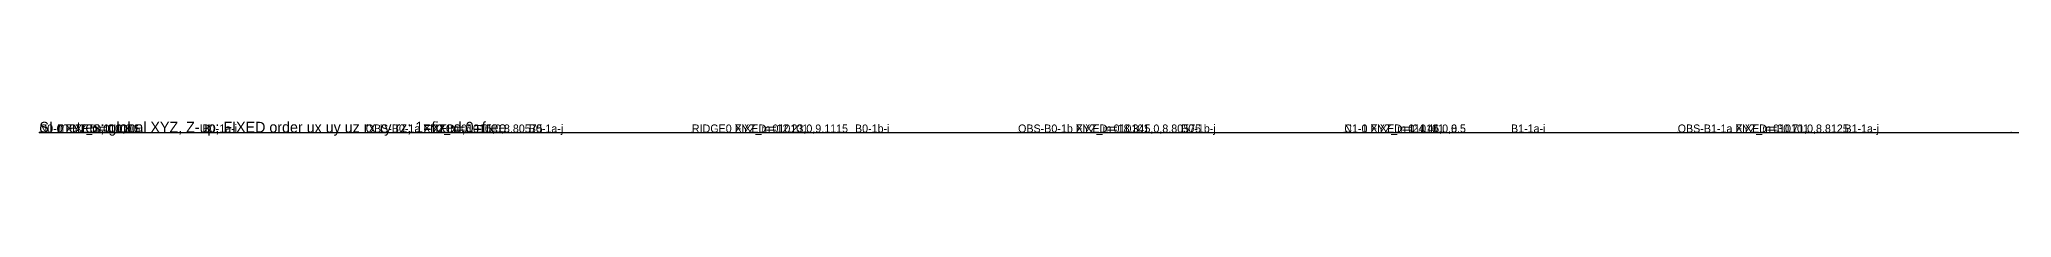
# Model space of a CAD drawing. Header units: metres. Extents: x 0 to 76.2, y -0.1 to 0.2.
# Drawn here: x 0 to 36.97, y -0.06 to 0.21 of the extents above; entities that cross this region are included whole.
import ezdxf

# ---------------------------------------------------------------- set-up
doc = ezdxf.new("R2010")
doc.units = ezdxf.units.M

msp = doc.modelspace()

# ---------------------------------------------------------------- linework, layer by layer
at = {"layer": 'NODE'}
for p in [(0, 0), (0, 0, 8.5), (6.115, 0, 8.8057), (12.23, 0, 9.1115), (18.345, 0, 8.8057), (24.46, 0), (24.46, 0, 8.5), (30.71, 0, 8.8125), (36.96, 0, 9.125)]:
    msp.add_point(p, dxfattribs=at)
at = {"layer": 'STRUCT'}
for p, q in [((0, 0), (0, 0, 8.5)), ((0, 0, 8.5), (6.115, 0, 8.8057)), ((6.115, 0, 8.8057), (12.23, 0, 9.1115)), ((12.23, 0, 9.1115), (18.345, 0, 8.8057)), ((18.345, 0, 8.8057), (24.46, 0, 8.5)), ((24.46, 0), (24.46, 0, 8.5)), ((24.46, 0, 8.5), (30.71, 0, 8.8125)), ((30.71, 0, 8.8125), (36.96, 0, 9.125)), ((36.96, 0, 9.125), (43.21, 0, 8.8125))]:
    msp.add_line(p, q, dxfattribs=at)

# ---------------------------------------------------------------- texts
at = {"layer": 'DRAWING_NOTE'}
msp.add_text('SI metres; global XYZ, Z-up; FIXED order ux uy uz rx ry rz; 1=fixed,0=free.', height=0.2, dxfattribs=at).set_placement((0, 0, 12.125))
at = {"layer": 'MEMBER_ID'}
for s, p in [('C0-1', (0, 0, 4.25)), ('B0-1a-i', (3.0575, 0, 8.6529)), ('B0-1a-j', (9.1725, 0, 8.9586)), ('B0-1b-i', (15.2875, 0, 8.9586)), ('B0-1b-j', (21.4025, 0, 8.6529)), ('C1-1', (24.46, 0, 4.25)), ('B1-1a-i', (27.585, 0, 8.6562)), ('B1-1a-j', (33.835, 0, 8.9688))]:
    msp.add_text(s, height=0.15, dxfattribs=at).set_placement(p)
at = {"layer": 'NODE_COORD'}
for s, p in [('N0-0 XYZ_m=0,0,0', (0, 0)), ('N0-1 XYZ_m=0,0,8.5', (0, 0, 8.5)), ('OBS-B0-1a XYZ_m=6.115,0,8.80575', (6.115, 0, 8.8057)), ('RIDGE0 XYZ_m=12.23,0,9.1115', (12.23, 0, 9.1115)), ('OBS-B0-1b XYZ_m=18.345,0,8.80575', (18.345, 0, 8.8057)), ('N1-0 XYZ_m=24.46,0,0', (24.46, 0)), ('N1-1 XYZ_m=24.46,0,8.5', (24.46, 0, 8.5)), ('OBS-B1-1a XYZ_m=30.71,0,8.8125', (30.71, 0, 8.8125))]:
    msp.add_text(s, height=0.15, dxfattribs=at).set_placement(p)
at = {"layer": 'NODE_ID'}
for s, p in [('N0-0', (0, 0)), ('N0-1', (0, 0, 8.5)), ('OBS-B0-1a', (6.115, 0, 8.8057)), ('RIDGE0', (12.23, 0, 9.1115)), ('OBS-B0-1b', (18.345, 0, 8.8057)), ('N1-0', (24.46, 0)), ('N1-1', (24.46, 0, 8.5)), ('OBS-B1-1a', (30.71, 0, 8.8125))]:
    msp.add_text(s, height=0.15, dxfattribs=at).set_placement(p)
at = {"layer": 'RESTRAINT'}
for s, p in [('N0-0 FIXED=111111', (0, 0)), ('N0-1 FIXED=010101', (0, 0, 8.5)), ('OBS-B0-1a FIXED=010101', (6.115, 0, 8.8057)), ('RIDGE0 FIXED=010101', (12.23, 0, 9.1115)), ('OBS-B0-1b FIXED=010101', (18.345, 0, 8.8057)), ('N1-0 FIXED=111111', (24.46, 0)), ('N1-1 FIXED=010101', (24.46, 0, 8.5)), ('OBS-B1-1a FIXED=010101', (30.71, 0, 8.8125))]:
    msp.add_text(s, height=0.15, dxfattribs=at).set_placement(p)

doc.saveas('drawing.dxf')
